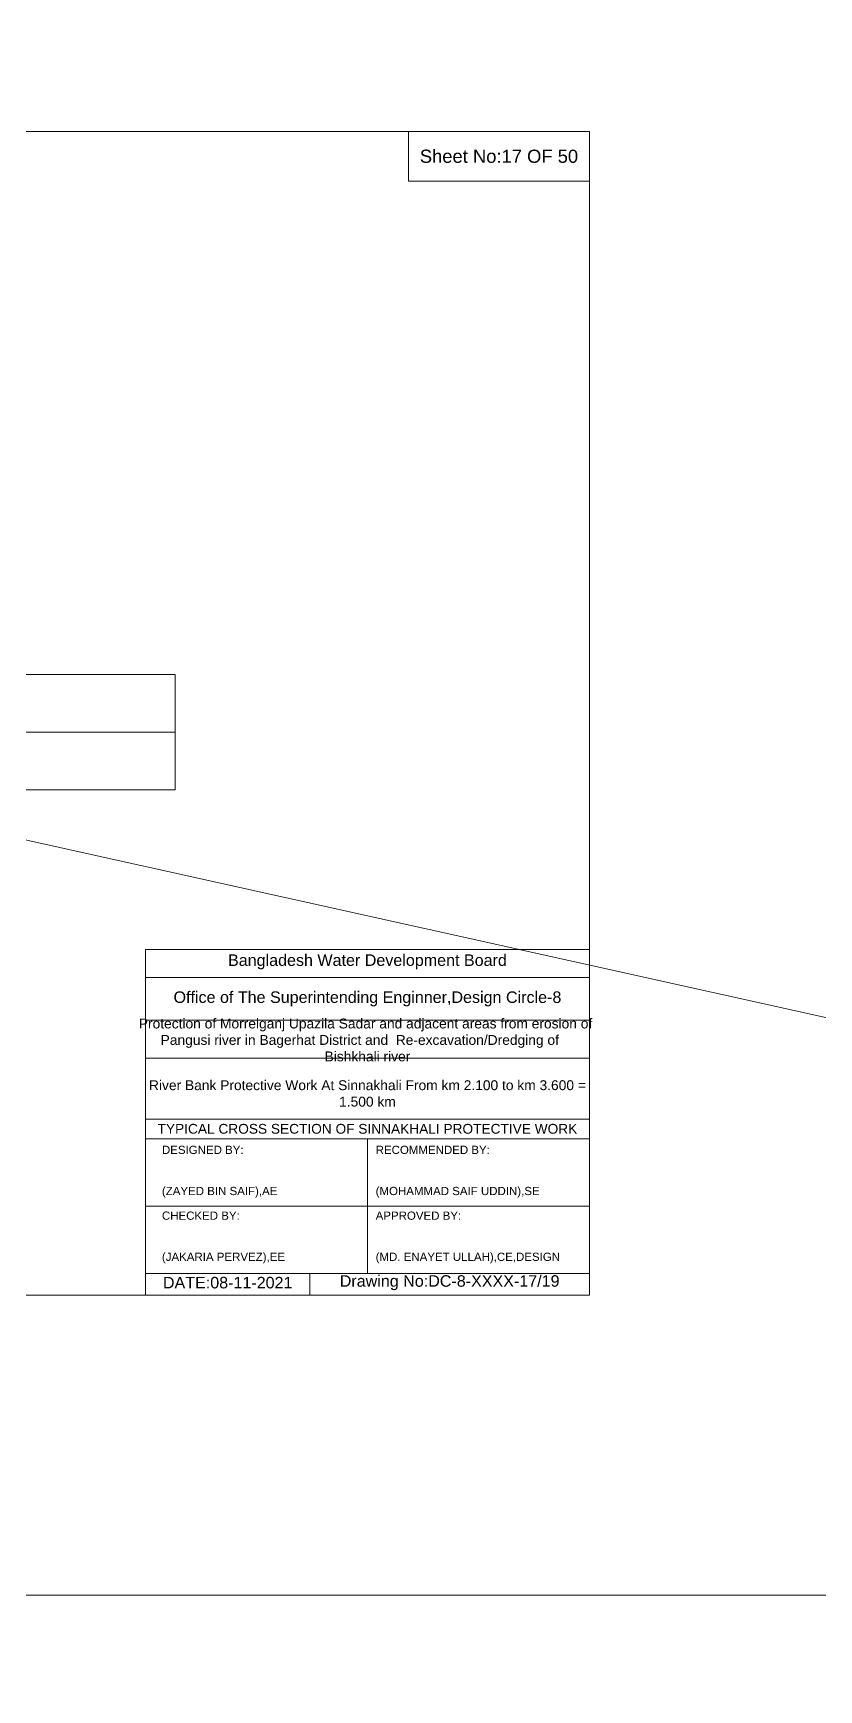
# Model space of a CAD drawing. Header units: inches. Extents: x 66615 to 414904, y -29123 to 90068.
# Drawn here: x 346177 to 350957, y 22984 to 33054 of the extents above; entities that cross this region are included whole.
import ezdxf

# ---------------------------------------------------------------- set-up
doc = ezdxf.new("R2010")
doc.units = ezdxf.units.IN
doc.header["$LTSCALE"] = 7
doc.header["$MEASUREMENT"] = 0
for name, color, linetype, lineweight in [('Cross section Data Border', 7, 'Continuous', 9), ('Cross Section Labels', 7, 'Continuous', 9), ('Long Section Labels', 7, 'Continuous', 9)]:
    doc.layers.add(name, color=color, linetype=linetype, lineweight=lineweight)
doc.styles.get("Standard").update_dxf_attribs({"font": 'arial.ttf'})

msp = doc.modelspace()

# ---------------------------------------------------------------- linework, layer by layer
at = {"layer": 'Cross section Data Border'}
msp.add_lwpolyline([(339660.9187, 29154.87399), (347040.93417, 29154.87399), (347040.93417, 28454.87399), (339660.9187, 28454.87399)], close=True, dxfattribs=at)
msp.add_lwpolyline([(339660.9187, 28804.87399), (347040.93417, 28804.87399)], dxfattribs=at)
at = {"layer": 'Cross Section Labels'}
for points in [[(339560.9187, 32454.87399), (349560.9187, 32454.87399), (349560.9187, 25383.87399), (339560.9187, 25383.87399)], [(348460.9187, 32454.87399), (349560.9187, 32454.87399), (349560.9187, 32154.87399), (348460.9187, 32154.87399)]]:
    msp.add_lwpolyline(points, close=True, dxfattribs=at)
for points in [[(346860.9187, 25383.87399), (346860.9187, 27483.87399), (349560.9187, 27483.87399)], [(346860.9187, 27313.87399), (349560.9187, 27313.87399)], [(346860.9187, 27053.87399), (349560.9187, 27053.87399)], [(346860.9187, 26823.87399), (349560.9187, 26823.87399)], [(346860.9187, 26453.87399), (349560.9187, 26453.87399)], [(346860.9187, 26333.87399), (349560.9187, 26333.87399)], [(348210.9187, 26333.87399), (348210.9187, 25513.87399)], [(346860.9187, 25923.87399), (349560.9187, 25923.87399)], [(346860.9187, 25513.87399), (349560.9187, 25513.87399)], [(347860.9187, 25513.87399), (347860.9187, 25383.87399)]]:
    msp.add_lwpolyline(points, dxfattribs=at)
at = {"layer": 'Long Section Labels'}
msp.add_line((66615.45744, 90067.95473), (414903.83709, 12914.81126), dxfattribs=at)
msp.add_lwpolyline([(98754.29964, 52421.02197), (386086.98462, 52421.02197), (386086.98462, 23559.568), (98754.29964, 23559.568)], close=True, dxfattribs=at)

# ---------------------------------------------------------------- texts
at = {"layer": 'Cross Section Labels', "attachment_point": 5}
for s, insert, char_height in [('Sheet No:17 OF 50', (349010.9187, 32304.87399), 80), ('Bangladesh Water Development Board', (348210.9187, 27408.87399), 70), ('Office of The Superintending Enginner,Design Circle-8', (348210.9187, 27183.87399), 70)]:
    msp.add_mtext(s, dxfattribs=dict(at, insert=insert, char_height=char_height))
at = {"layer": 'Cross Section Labels'}
for s, insert, char_height, width, attachment_point in [('Protection of Morrelganj Upazila Sadar and adjacent areas from erosion of  Pangusi river in Bagerhat District and  Re-excavation/Dredging of     Bishkhali river', (348210.9187, 26933.87399), 60, 2800, 5), ('River Bank Protective Work At Sinnakhali From km 2.100 to km 3.600 = 1.500 km', (348210.9187, 26608.87399), 60, 2700, 5), ('TYPICAL CROSS SECTION OF SINNAKHALI PROTECTIVE WORK', (348210.9187, 26393.87399), 59.5765532, 2800, 5), ('DESIGNED BY:^J^J^J(ZAYED BIN SAIF),AE', (346960.9187, 26133.87399), 50, 1400, 4), ('RECOMMENDED BY:^J^J^J(MOHAMMAD SAIF UDDIN),SE', (348260.9187, 26133.87399), 50, 1400, 4), ('CHECKED BY:^J^J^J(JAKARIA PERVEZ),EE', (346960.9187, 25733.87399), 50, 1400, 4), ('APPROVED BY:^J^J^J(MD. ENAYET ULLAH),CE,DESIGN', (348260.9187, 25733.87399), 50, 1400, 4), ('DATE:08-11-2021', (347360.9187, 25458.87399), 70, 1400, 5), ('Drawing No:DC-8-XXXX-17/19', (348710.9187, 25458.87399), 70, 2200, 5)]:
    msp.add_mtext(s, dxfattribs=dict(at, insert=insert, char_height=char_height, width=width, attachment_point=attachment_point))

doc.saveas('drawing.dxf')
